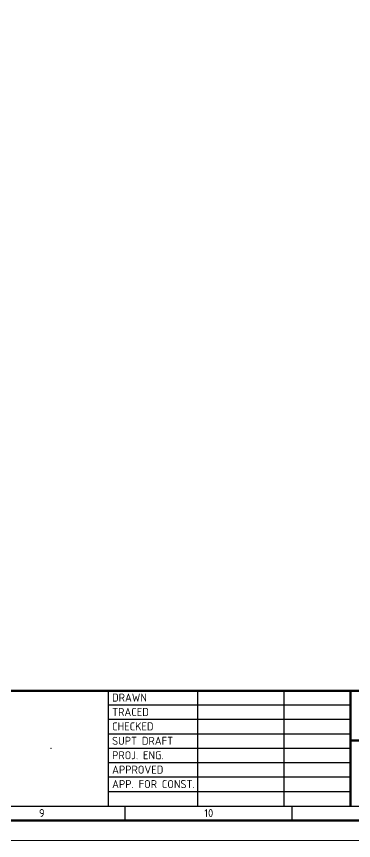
# Paper-space layout 'A2' of a CAD drawing. Header units: millimetres. Extents: x 0 to 594, y 0 to 420.
# Drawn here: x 353.2 to 437.5, y 0 to 205.8 of the extents above; entities that cross this region are included whole.
import ezdxf
from ezdxf.enums import TextEntityAlignment as Align

# ---------------------------------------------------------------- set-up
doc = ezdxf.new("R2010")
doc.units = ezdxf.units.MM
doc.header["$MEASUREMENT"] = 0
doc.layers.add('G_Border', color=7, linetype='Continuous', lineweight=18)
doc.styles.add('Style-ISO3098B', font='ISO3098B.shx')
doc.linetypes.add('Optic Underground', pattern='A,-118.110236,216.535433,-118.110236,216.535433,-216.535433,[1,dgnlstyle.shx,S=1.562305,R=0,X=0,Y=0],-98.425197', length=984.251969)

# ---------------------------------------------------------------- blocks, each defined once
blk = doc.blocks.new('RTA2')
at = {"layer": 'G_Border', "color": 30, "linetype": 'Continuous', "lineweight": 50}
for p, q in [((585.4, 37.4), (8.6, 37.4)), ((436.72, 8.6), (436.72, 37.4)), ((436.72, 24.98), (585.4, 24.98))]:
    blk.add_line(p, q, dxfattribs=at)
at = {"layer": 'G_Border', "color": 230, "linetype": 'Continuous', "lineweight": 25}
for p, q in [((376.24, 8.6), (376.24, 37.4)), ((398.56, 8.6), (398.56, 37.4)), ((420.16, 8.6), (420.16, 37.4)), ((436.72, 33.8), (376.24, 33.8)), ((436.72, 30.2), (376.24, 30.2)), ((436.72, 26.6), (376.24, 26.6)), ((436.72, 23), (376.24, 23)), ((436.72, 19.4), (376.24, 19.4)), ((436.72, 15.8), (376.24, 15.8)), ((436.72, 12.2), (376.24, 12.2)), ((380.43, 5), (380.43, 8.6)), ((422.14, 5), (422.14, 8.6))]:
    blk.add_line(p, q, dxfattribs=at)
at = {"layer": 'G_Border', "color": 7, "linetype": 'Continuous', "lineweight": 18}
blk.add_point((361.84, 23), dxfattribs=at)
blk.add_3dface([(0, 0), (594, 0), (594, 420), (0, 420)], dxfattribs=at)
at = {"layer": 'G_Border', "color": 30, "linetype": 'Continuous', "lineweight": 50}
blk.add_3dface([(5, 5), (589, 5), (589, 415), (5, 415)], dxfattribs=at)
at = {"layer": 'G_Border', "color": 230, "linetype": 'Continuous', "lineweight": 25}
blk.add_3dface([(8.6, 8.6), (585.4, 8.6), (585.4, 411.4), (8.6, 411.4)], dxfattribs=at)
at = {"layer": 'G_Border', "color": 7, "linetype": 'Continuous', "lineweight": 25, "style": 'Style-ISO3098B'}
for s, p in [('DRAWN', (377.14, 34.7)), ('TRACED', (377.14, 31.1)), ('CHECKED', (377.14, 27.5)), ('SUPT DRAFT', (377.14, 23.9)), ('PROJ. ENG.', (377.14, 20.3)), ('APPROVED', (377.14, 16.7)), ('APP. FOR CONST.', (377.14, 13.1))]:
    blk.add_text(s, height=2, dxfattribs=at).set_placement(p)
for s, p in [('9', (359.57, 6.85)), ('10', (401.29, 6.85))]:
    blk.add_text(s, height=2, dxfattribs=at).set_placement(p, align=Align.MIDDLE_CENTER)
for tag, height, p in [('110 Ref1', 1.8, (16.7, 36.5)), ('026 Rev1', 1.8, (98.5, 36.5)), ('027 By1', 1.8, (104.26, 36.5)), ('028 Date1', 1.8, (112.9, 36.5)), ('029 Description1', 1.8, (128.02, 36.5)), ('030 Ckd1', 1.8, (207.22, 36.5)), ('031 App1', 1.8, (214.42, 36.5)), ('068 Rev8', 1.8, (225.22, 36.5)), ('069 By8', 1.8, (230.98, 36.5)), ('070 Date8', 1.8, (239.62, 36.5)), ('071 Description8', 1.8, (254.74, 36.5)), ('072 Ckd8', 1.8, (333.94, 36.5)), ('073 App8', 1.8, (341.14, 36.5)), ('009 Drawn', 1.8, (399.46, 36.5)), ('010 Drawn Date', 1.8, (421.06, 36.5)), ('111 Ref2', 1.8, (16.7, 32.9)), ('032 Rev2', 1.8, (98.5, 32.9)), ('033 By2', 1.8, (104.26, 32.9)), ('034 Date2', 1.8, (112.9, 32.9)), ('035 Description2', 1.8, (128.02, 32.9)), ('036 Ckd2', 1.8, (207.22, 32.9)), ('037 App2', 1.8, (214.42, 32.9)), ('074 Rev9', 1.8, (225.22, 32.9)), ('075 By9', 1.8, (230.98, 32.9)), ('076 Date9', 1.8, (239.62, 32.9)), ('077 Description9', 1.8, (254.74, 32.9)), ('078 Ckd9', 1.8, (333.94, 32.9)), ('079 App9', 1.8, (341.14, 32.9)), ('011 Traced', 1.8, (399.46, 32.9)), ('012 Traced Date', 1.8, (421.06, 32.9)), ('112 Ref3', 1.8, (16.7, 29.3)), ('038 Rev3', 1.8, (98.5, 29.3)), ('039 By3', 1.8, (104.26, 29.3)), ('040 Date3', 1.8, (112.9, 29.3)), ('041 Description3', 1.8, (128.02, 29.3)), ('042 Ckd3', 1.8, (207.22, 29.3)), ('043 App3', 1.8, (214.42, 29.3)), ('080 Rev10', 1.8, (225.22, 29.3)), ('081 By10', 1.8, (230.98, 29.3)), ('082 Date10', 1.8, (239.62, 29.3)), ('083 Description10', 1.8, (254.74, 29.3)), ('084 Ckd10', 1.8, (333.94, 29.3)), ('085 App10', 1.8, (341.14, 29.3)), ('013 Checked', 1.8, (399.46, 29.3)), ('014 Checked Date', 1.8, (421.06, 29.3)), ('113 Ref4', 1.8, (16.7, 25.7)), ('044 Rev4', 1.8, (98.5, 25.7)), ('045 By4', 1.8, (104.26, 25.7)), ('046 Date4', 1.8, (112.9, 25.7)), ('047 Description4', 1.8, (128.02, 25.7)), ('048 Ckd4', 1.8, (207.22, 25.7)), ('049 App4', 1.8, (214.42, 25.7)), ('086 Rev11', 1.8, (225.22, 25.7)), ('087 By11', 1.8, (230.98, 25.7)), ('088 Date11', 1.8, (239.62, 25.7)), ('089 Description11', 1.8, (254.74, 25.7)), ('090 Ckd11', 1.8, (333.94, 25.7)), ('091 App11', 1.8, (341.14, 25.7)), ('015 Supt Draft', 1.8, (399.46, 25.7)), ('016 Supt Draft Date', 1.8, (421.06, 25.7)), ('005 Scale', 1.8, (549.95, 24.08)), ('114 Ref5', 1.8, (16.7, 22.1)), ('050 Rev5', 1.8, (98.5, 22.1)), ('051 By5', 1.8, (104.26, 22.1)), ('052 Date5', 1.8, (112.9, 22.1)), ('053 Description5', 1.8, (128.02, 22.1)), ('054 Ckd5', 1.8, (207.22, 22.1)), ('055 App5', 1.8, (214.42, 22.1)), ('092 Rev12', 1.8, (225.22, 22.1)), ('093 By12', 1.8, (230.98, 22.1)), ('094 Date12', 1.8, (239.62, 22.1)), ('095 Description12', 1.8, (254.74, 22.1)), ('096 Ckd12', 1.8, (333.94, 22.1)), ('097 App12', 1.8, (341.14, 22.1)), ('017 Proj Eng', 1.8, (399.46, 22.1)), ('018 Proj Eng Date', 1.8, (421.06, 22.1)), ('002 Title Line 2', 2.5, (437.97, 19.98)), ('115 Ref6', 1.8, (16.7, 18.5)), ('056 Rev6', 1.8, (98.5, 18.5)), ('057 By6', 1.8, (104.26, 18.5)), ('058 Date6', 1.8, (112.9, 18.5)), ('059 Description6', 1.8, (128.02, 18.5)), ('060 Ckd6', 1.8, (207.22, 18.5)), ('061 App6', 1.8, (214.42, 18.5)), ('098 Rev13', 1.8, (225.22, 18.5)), ('099 By13', 1.8, (230.98, 18.5)), ('100 Date13', 1.8, (239.62, 18.5)), ('101 Description13', 1.8, (254.74, 18.5)), ('102 Ckd13', 1.8, (333.94, 18.5)), ('103 App13', 1.8, (341.14, 18.5)), ('019 Approved', 1.8, (399.46, 18.5)), ('020 Approved Date', 1.8, (421.06, 18.5)), ('116 Ref7', 1.8, (16.7, 14.9)), ('062 Rev7', 1.8, (98.5, 14.9)), ('063 By7', 1.8, (104.26, 14.9)), ('064 Date7', 1.8, (112.9, 14.9)), ('065 Description7', 1.8, (128.02, 14.9)), ('066 Ckd7', 1.8, (207.22, 14.9)), ('067 App7', 1.8, (214.42, 14.9)), ('104 Rev14', 1.8, (225.22, 14.9)), ('105 By14', 1.8, (230.98, 14.9)), ('106 Date14', 1.8, (239.62, 14.9)), ('107 Description14', 1.8, (254.74, 14.9)), ('108 Ckd14', 1.8, (333.94, 14.9)), ('109 App14', 1.8, (341.14, 14.9)), ('021 App for Const', 1.8, (399.46, 14.9)), ('022 App for Const Date', 1.8, (421.06, 14.9)), ('003 Title Line 3', 2.5, (437.97, 16.23)), ('004 Title Line 4', 2.5, (437.97, 12.48)), ('117 Ref8', 1.8, (16.7, 11.3)), ('023 Blank Person Title', 1.8, (377.14, 11.3)), ('024 Blank Person Name', 1.8, (399.46, 11.3)), ('025 Blank Person Date', 1.8, (421.06, 11.3))]:
    blk.add_attdef(tag, text='', height=height, dxfattribs=at).set_placement(p, align=Align.TOP_LEFT)
at = {"layer": 'G_Border', "color": 7, "linetype": 'Continuous', "lineweight": 25, "style": 'Style-ISO3098B', "flags": 8}
blk.add_attdef('001 Title Line 1', text='', height=2.5, dxfattribs=at).set_placement((437.97, 23.73), align=Align.TOP_LEFT)
at = {"layer": 'G_Border', "color": 7, "linetype": 'Continuous', "lineweight": 35, "style": 'Style-ISO3098B', "width": 0.8}
for tag, p in [('006 Drawing Number', (540.94, 16.93)), ('007 Title Rev', (578.88, 16.93))]:
    blk.add_attdef(tag, text='', height=3.5, dxfattribs=at).set_placement(p, align=Align.TOP_LEFT)
at = {"layer": 'G_Border', "color": 7, "linetype": 'Continuous', "lineweight": 25, "style": 'Style-ISO3098B'}
blk.add_attdef('008 Project Number', (0, 0), '', height=1.8, dxfattribs=at)

psp = doc.layouts.new('A2')

# ---------------------------------------------------------------- block references
at = {"linetype": 'Optic Underground'}
psp.add_blockref('RTA2', (0, 0), dxfattribs=at)

doc.saveas('drawing.dxf')
